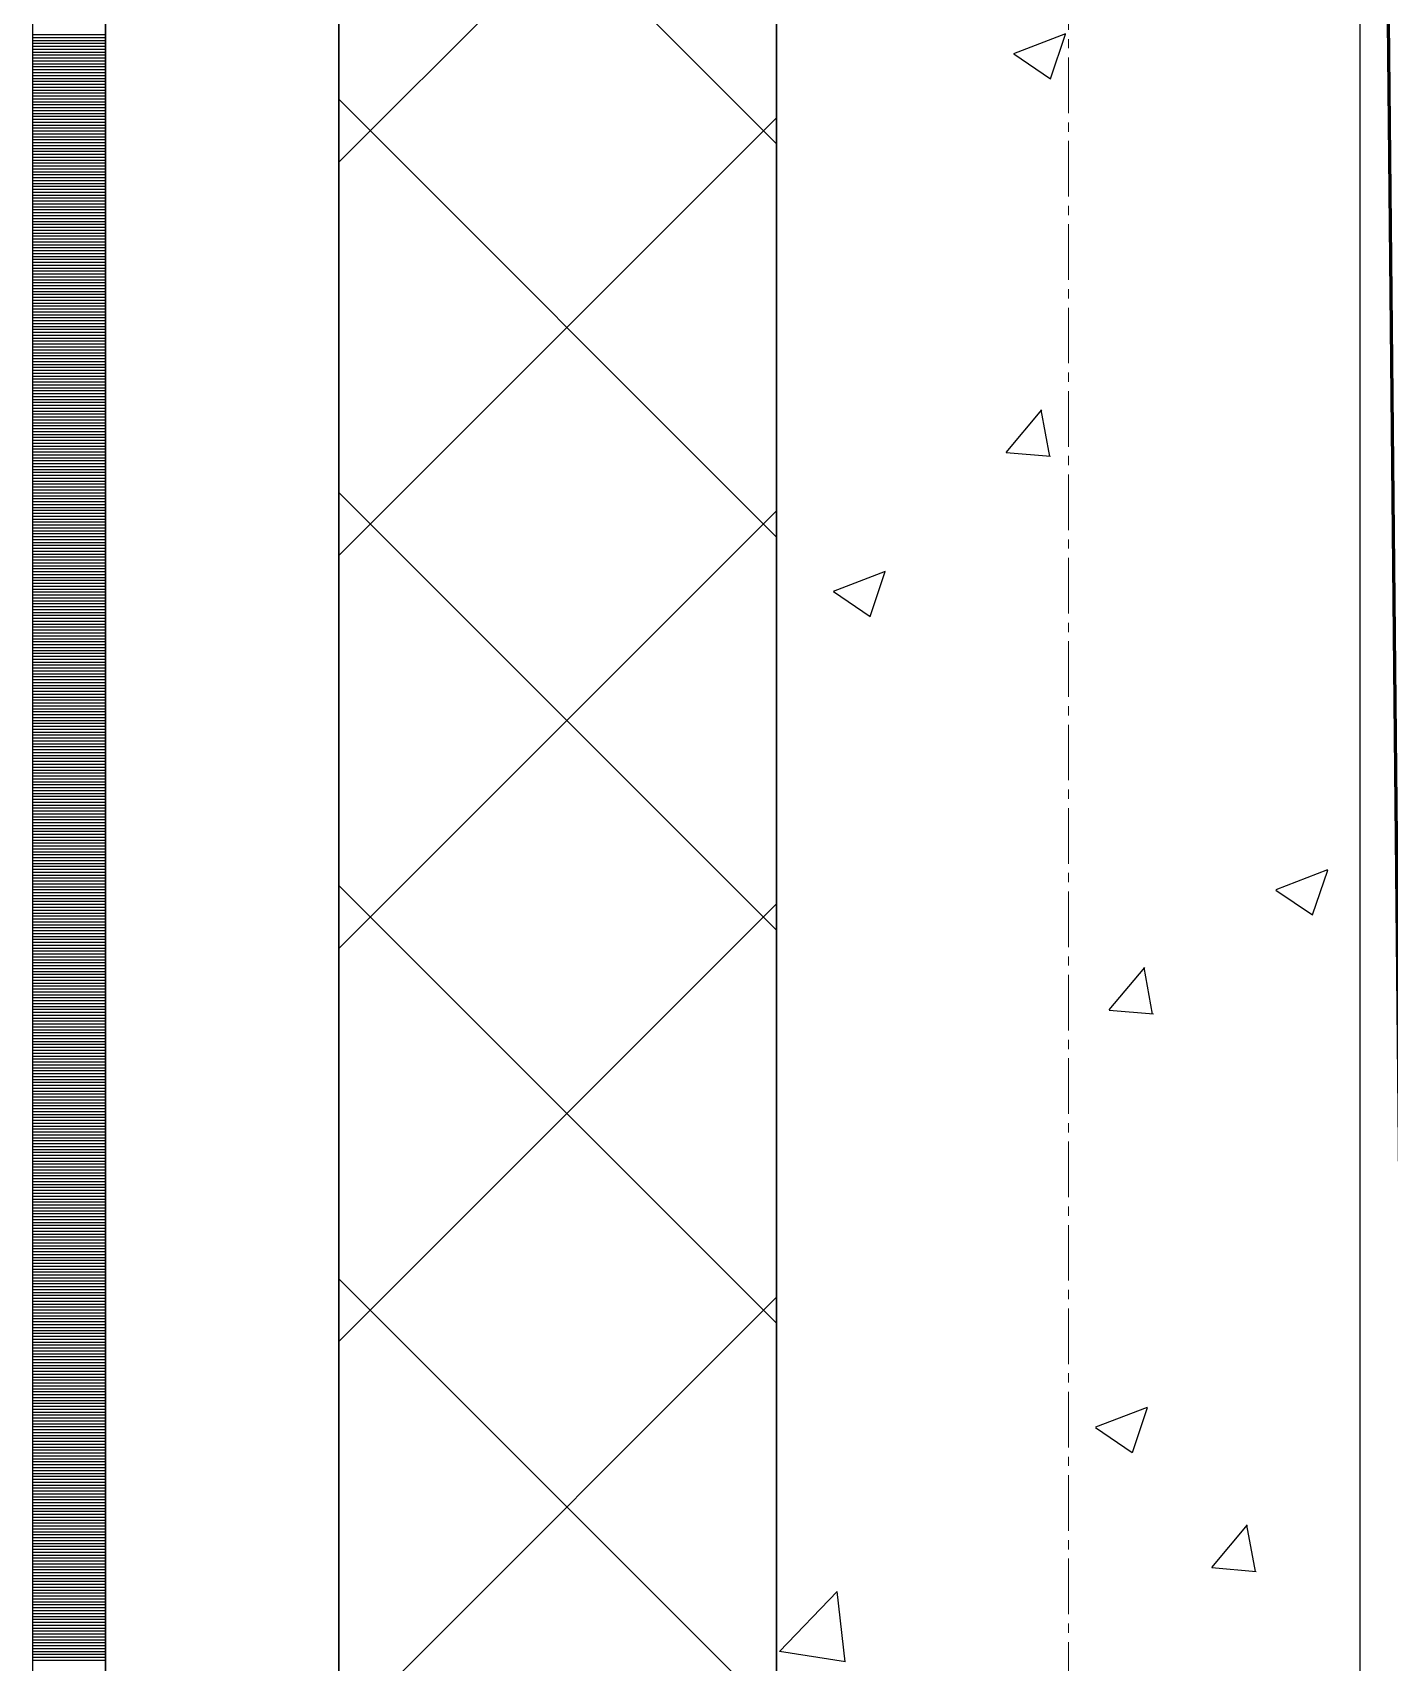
# Model space of a CAD drawing. Header units: millimetres. Extents: x 538266 to 1167394, y 114608 to 637157.
# Drawn here: x 1046079 to 1046544, y 516115 to 516673 of the extents above; entities that cross this region are included whole.
import ezdxf

# ---------------------------------------------------------------- set-up
doc = ezdxf.new("R2010")
doc.units = ezdxf.units.MM
doc.linetypes.add('CENTER2', pattern=[28.575, 19.05, -3.175, 3.175, -3.175])
doc.linetypes.add('DASHED', pattern=[19.05, 12.7, -6.35])
for name, color, linetype, lineweight in [('0) шт стен 3 эт', 150, 'Continuous', 60), ('АР_Стены ПЕНОблок', 52, 'Continuous', 20), ('АР_Тонкая', 254, 'Continuous', 5), ('АР_Утеплитель', 31, 'Continuous', 0), ('АР_Штриховка', 8, 'Continuous', 0)]:
    doc.layers.add(name, color=color, linetype=linetype, lineweight=lineweight)
doc.layers.add('АР_Делит', color=120, linetype='Continuous', lineweight=0, plot=False)
doc.layers.add('РД_Оси_100', color=7, linetype='Continuous', lineweight=0, true_color=0x525252)

# ---------------------------------------------------------------- blocks, each defined once
blk = doc.blocks.new('СОШ_2200_АР_ОСИ_М100_28.05.24')
at = {"layer": 'АР_Делит', "color": 251, "linetype": 'DASHED', "true_color": 0x636466}
blk.add_lwpolyline([(114955, 135155), (114955, -355), (93595.036, -355), (93595.036, 13855), (94145, 13855), (94145, 68320), (66055, 68320), (66055, 13857.73), (83455, 13857.73), (83455, -355), (45245, -355), (45245, 13145), (44695, 13145), (44695, 26755), (45245, 26755), (45245, 68320), (20455, 68320), (20455, 26755), (27955, 26755), (27955, 13145), (-355, 13145), (-355, 100855)], dxfattribs=at)
at = {"layer": 'РД_Оси_100', "color": 251, "linetype": 'CENTER2', "true_color": 0x636466}
blk.add_line((0, -6155), (0, 139938.679), dxfattribs=at)
blk = doc.blocks.new('3_этаж1')
at = {"layer": 'АР_Стены ПЕНОблок', "color": 18, "linetype": 'Continuous', "lineweight": 25, "true_color": 0x000000}
for p, q in [((684283.57, 587568.74), (684283.57, 511368.74)), ((684483.57, 511368.74), (684483.57, 587568.74))]:
    blk.add_line(p, q, dxfattribs=at)
at = {"layer": 'АР_Тонкая', "color": 18, "linetype": 'Continuous', "lineweight": 25, "true_color": 0x000000}
for p, q in [((684028.57, 587568.74), (684028.57, 511368.74)), ((684053.57, 587568.74), (684053.57, 511368.74)), ((684053.57, 511368.74), (684053.57, 587568.74)), ((684133.57, 511368.74), (684133.57, 587568.74))]:
    blk.add_line(p, q, dxfattribs=at)
at = {"layer": 'АР_Утеплитель', "color": 18, "linetype": 'Continuous', "lineweight": 25, "true_color": 0x000000}
for p, q in [((684133.57, 587568.74), (684133.57, 511368.74)), ((684283.57, 511368.74), (684283.57, 587568.74))]:
    blk.add_line(p, q, dxfattribs=at)
at = {"layer": 'АР_Штриховка', "color": 18, "linetype": 'Continuous', "lineweight": 25, "true_color": 0x000000}
for p, q in [((684283.57, 516635), (684133.57, 516785)), ((684133.57, 516628.72), (684283.57, 516778.72)), ((684028.57, 516672.49), (684053.57, 516672.49)), ((684028.57, 516671.49), (684053.57, 516671.49)), ((684028.57, 516670.49), (684053.57, 516670.49)), ((684028.57, 516669.49), (684053.57, 516669.49)), ((684028.57, 516668.49), (684053.57, 516668.49)), ((684364.9, 516666.01), (684382.68, 516672.83)), ((684377.46, 516657.3), (684382.61, 516672.65)), ((684028.57, 516667.49), (684053.57, 516667.49)), ((684028.57, 516666.49), (684053.57, 516666.49)), ((684028.57, 516665.49), (684053.57, 516665.49)), ((684028.57, 516664.49), (684053.57, 516664.49)), ((684028.57, 516663.49), (684053.57, 516663.49)), ((684364.82, 516665.83), (684377.45, 516657.3)), ((684028.57, 516662.49), (684053.57, 516662.49)), ((684028.57, 516661.49), (684053.57, 516661.49)), ((684028.57, 516660.49), (684053.57, 516660.49)), ((684028.57, 516659.49), (684053.57, 516659.49)), ((684028.57, 516658.49), (684053.57, 516658.49)), ((684028.57, 516657.49), (684053.57, 516657.49)), ((684028.57, 516656.49), (684053.57, 516656.49)), ((684028.57, 516655.49), (684053.57, 516655.49)), ((684028.57, 516654.49), (684053.57, 516654.49)), ((684028.57, 516653.49), (684053.57, 516653.49)), ((684028.57, 516652.49), (684053.57, 516652.49)), ((684028.57, 516651.49), (684053.57, 516651.49)), ((684028.57, 516650.49), (684053.57, 516650.49)), ((684028.57, 516649.49), (684053.57, 516649.49)), ((684028.57, 516648.49), (684053.57, 516648.49)), ((684028.57, 516647.49), (684053.57, 516647.49)), ((684028.57, 516646.49), (684053.57, 516646.49)), ((684283.57, 516500.3), (684133.57, 516650.3)), ((684028.57, 516645.49), (684053.57, 516645.49)), ((684028.57, 516644.49), (684053.57, 516644.49)), ((684028.57, 516643.49), (684053.57, 516643.49)), ((684028.57, 516642.49), (684053.57, 516642.49)), ((684028.57, 516641.49), (684053.57, 516641.49)), ((684028.57, 516640.49), (684053.57, 516640.49)), ((684133.57, 516494.01), (684283.57, 516644.01)), ((684028.57, 516639.49), (684053.57, 516639.49)), ((684028.57, 516638.49), (684053.57, 516638.49)), ((684028.57, 516637.49), (684053.57, 516637.49)), ((684028.57, 516636.49), (684053.57, 516636.49)), ((684028.57, 516635.49), (684053.57, 516635.49)), ((684028.57, 516634.49), (684053.57, 516634.49)), ((684028.57, 516633.49), (684053.57, 516633.49)), ((684028.57, 516632.49), (684053.57, 516632.49)), ((684028.57, 516631.49), (684053.57, 516631.49)), ((684028.57, 516630.49), (684053.57, 516630.49)), ((684028.57, 516629.49), (684053.57, 516629.49)), ((684028.57, 516628.49), (684053.57, 516628.49)), ((684028.57, 516627.49), (684053.57, 516627.49)), ((684028.57, 516626.49), (684053.57, 516626.49)), ((684028.57, 516625.49), (684053.57, 516625.49)), ((684028.57, 516624.49), (684053.57, 516624.49)), ((684028.57, 516623.49), (684053.57, 516623.49)), ((684028.57, 516622.49), (684053.57, 516622.49)), ((684028.57, 516621.49), (684053.57, 516621.49)), ((684028.57, 516620.49), (684053.57, 516620.49)), ((684028.57, 516619.49), (684053.57, 516619.49)), ((684028.57, 516618.49), (684053.57, 516618.49)), ((684028.57, 516617.49), (684053.57, 516617.49)), ((684028.57, 516616.49), (684053.57, 516616.49)), ((684028.57, 516615.49), (684053.57, 516615.49)), ((684028.57, 516614.49), (684053.57, 516614.49)), ((684028.57, 516613.49), (684053.57, 516613.49)), ((684028.57, 516612.49), (684053.57, 516612.49)), ((684028.57, 516611.49), (684053.57, 516611.49)), ((684028.57, 516610.49), (684053.57, 516610.49)), ((684028.57, 516609.49), (684053.57, 516609.49)), ((684028.57, 516608.49), (684053.57, 516608.49)), ((684028.57, 516607.49), (684053.57, 516607.49)), ((684028.57, 516606.49), (684053.57, 516606.49)), ((684028.57, 516605.49), (684053.57, 516605.49)), ((684028.57, 516604.49), (684053.57, 516604.49)), ((684028.57, 516603.49), (684053.57, 516603.49)), ((684028.57, 516602.49), (684053.57, 516602.49)), ((684028.57, 516601.49), (684053.57, 516601.49)), ((684028.57, 516600.49), (684053.57, 516600.49)), ((684028.57, 516599.49), (684053.57, 516599.49)), ((684028.57, 516598.49), (684053.57, 516598.49)), ((684028.57, 516597.49), (684053.57, 516597.49)), ((684028.57, 516596.49), (684053.57, 516596.49)), ((684028.57, 516595.49), (684053.57, 516595.49)), ((684028.57, 516594.49), (684053.57, 516594.49)), ((684028.57, 516593.49), (684053.57, 516593.49)), ((684028.57, 516592.49), (684053.57, 516592.49)), ((684028.57, 516591.49), (684053.57, 516591.49)), ((684028.57, 516590.49), (684053.57, 516590.49)), ((684028.57, 516589.49), (684053.57, 516589.49)), ((684028.57, 516588.49), (684053.57, 516588.49)), ((684028.57, 516587.49), (684053.57, 516587.49)), ((684028.57, 516586.49), (684053.57, 516586.49)), ((684028.57, 516585.49), (684053.57, 516585.49)), ((684028.57, 516584.49), (684053.57, 516584.49)), ((684028.57, 516583.49), (684053.57, 516583.49)), ((684028.57, 516582.49), (684053.57, 516582.49)), ((684028.57, 516581.49), (684053.57, 516581.49)), ((684028.57, 516580.49), (684053.57, 516580.49)), ((684028.57, 516579.49), (684053.57, 516579.49)), ((684028.57, 516578.49), (684053.57, 516578.49)), ((684028.57, 516577.49), (684053.57, 516577.49)), ((684028.57, 516576.49), (684053.57, 516576.49)), ((684028.57, 516575.49), (684053.57, 516575.49)), ((684028.57, 516574.49), (684053.57, 516574.49)), ((684028.57, 516573.49), (684053.57, 516573.49)), ((684028.57, 516572.49), (684053.57, 516572.49)), ((684028.57, 516571.49), (684053.57, 516571.49)), ((684028.57, 516570.49), (684053.57, 516570.49)), ((684028.57, 516569.49), (684053.57, 516569.49)), ((684028.57, 516568.49), (684053.57, 516568.49)), ((684028.57, 516567.49), (684053.57, 516567.49)), ((684028.57, 516566.49), (684053.57, 516566.49)), ((684028.57, 516565.49), (684053.57, 516565.49)), ((684028.57, 516564.49), (684053.57, 516564.49)), ((684028.57, 516563.49), (684053.57, 516563.49)), ((684028.57, 516562.49), (684053.57, 516562.49)), ((684028.57, 516561.49), (684053.57, 516561.49)), ((684028.57, 516560.49), (684053.57, 516560.49)), ((684028.57, 516559.49), (684053.57, 516559.49)), ((684028.57, 516558.49), (684053.57, 516558.49)), ((684028.57, 516557.49), (684053.57, 516557.49)), ((684028.57, 516556.49), (684053.57, 516556.49)), ((684028.57, 516555.49), (684053.57, 516555.49)), ((684028.57, 516554.49), (684053.57, 516554.49)), ((684028.57, 516553.49), (684053.57, 516553.49)), ((684028.57, 516552.49), (684053.57, 516552.49)), ((684028.57, 516551.49), (684053.57, 516551.49)), ((684028.57, 516550.49), (684053.57, 516550.49)), ((684028.57, 516549.49), (684053.57, 516549.49)), ((684028.57, 516548.49), (684053.57, 516548.49)), ((684028.57, 516547.49), (684053.57, 516547.49)), ((684028.57, 516546.49), (684053.57, 516546.49)), ((684028.57, 516545.49), (684053.57, 516545.49)), ((684028.57, 516544.49), (684053.57, 516544.49)), ((684028.57, 516543.49), (684053.57, 516543.49)), ((684028.57, 516542.49), (684053.57, 516542.49)), ((684028.57, 516541.49), (684053.57, 516541.49)), ((684028.57, 516540.49), (684053.57, 516540.49)), ((684362.24, 516529.32), (684374.49, 516543.91)), ((684377.18, 516527.94), (684374.25, 516543.86)), ((684028.57, 516539.49), (684053.57, 516539.49)), ((684028.57, 516538.49), (684053.57, 516538.49)), ((684028.57, 516537.49), (684053.57, 516537.49)), ((684028.57, 516536.49), (684053.57, 516536.49)), ((684028.57, 516535.49), (684053.57, 516535.49)), ((684028.57, 516534.49), (684053.57, 516534.49)), ((684028.57, 516533.49), (684053.57, 516533.49)), ((684028.57, 516532.49), (684053.57, 516532.49)), ((684028.57, 516531.49), (684053.57, 516531.49)), ((684028.57, 516530.49), (684053.57, 516530.49)), ((684028.57, 516529.49), (684053.57, 516529.49)), ((684362.24, 516529.31), (684377.42, 516527.98)), ((684028.57, 516528.49), (684053.57, 516528.49)), ((684028.57, 516527.49), (684053.57, 516527.49)), ((684028.57, 516526.49), (684053.57, 516526.49)), ((684028.57, 516525.49), (684053.57, 516525.49)), ((684028.57, 516524.49), (684053.57, 516524.49)), ((684028.57, 516523.49), (684053.57, 516523.49)), ((684028.57, 516522.49), (684053.57, 516522.49)), ((684028.57, 516521.49), (684053.57, 516521.49)), ((684028.57, 516520.49), (684053.57, 516520.49)), ((684028.57, 516519.49), (684053.57, 516519.49)), ((684028.57, 516518.49), (684053.57, 516518.49)), ((684028.57, 516517.49), (684053.57, 516517.49)), ((684028.57, 516516.49), (684053.57, 516516.49)), ((684028.57, 516515.49), (684053.57, 516515.49)), ((684028.57, 516514.49), (684053.57, 516514.49)), ((684028.57, 516513.49), (684053.57, 516513.49)), ((684028.57, 516512.49), (684053.57, 516512.49)), ((684283.57, 516365.6), (684133.57, 516515.6)), ((684028.57, 516511.49), (684053.57, 516511.49)), ((684028.57, 516510.49), (684053.57, 516510.49)), ((684028.57, 516509.49), (684053.57, 516509.49)), ((684028.57, 516508.49), (684053.57, 516508.49)), ((684028.57, 516507.49), (684053.57, 516507.49)), ((684028.57, 516506.49), (684053.57, 516506.49)), ((684133.57, 516359.31), (684283.57, 516509.31)), ((684028.57, 516505.49), (684053.57, 516505.49)), ((684028.57, 516504.49), (684053.57, 516504.49)), ((684028.57, 516503.49), (684053.57, 516503.49)), ((684028.57, 516502.49), (684053.57, 516502.49)), ((684028.57, 516501.49), (684053.57, 516501.49)), ((684028.57, 516500.49), (684053.57, 516500.49)), ((684028.57, 516499.49), (684053.57, 516499.49)), ((684028.57, 516498.49), (684053.57, 516498.49)), ((684028.57, 516497.49), (684053.57, 516497.49)), ((684028.57, 516496.49), (684053.57, 516496.49)), ((684028.57, 516495.49), (684053.57, 516495.49)), ((684028.57, 516494.49), (684053.57, 516494.49)), ((684028.57, 516493.49), (684053.57, 516493.49)), ((684028.57, 516492.49), (684053.57, 516492.49)), ((684028.57, 516491.49), (684053.57, 516491.49)), ((684028.57, 516490.49), (684053.57, 516490.49)), ((684028.57, 516489.49), (684053.57, 516489.49)), ((684028.57, 516488.49), (684053.57, 516488.49)), ((684028.57, 516487.49), (684053.57, 516487.49)), ((684028.57, 516486.49), (684053.57, 516486.49)), ((684028.57, 516485.49), (684053.57, 516485.49)), ((684028.57, 516484.49), (684053.57, 516484.49)), ((684303.1, 516481.82), (684320.88, 516488.65)), ((684315.66, 516473.12), (684320.81, 516488.46)), ((684028.57, 516483.49), (684053.57, 516483.49)), ((684028.57, 516482.49), (684053.57, 516482.49)), ((684028.57, 516481.49), (684053.57, 516481.49)), ((684028.57, 516480.49), (684053.57, 516480.49)), ((684028.57, 516479.49), (684053.57, 516479.49)), ((684028.57, 516478.49), (684053.57, 516478.49)), ((684303.02, 516481.64), (684315.65, 516473.12)), ((684028.57, 516477.49), (684053.57, 516477.49)), ((684028.57, 516476.49), (684053.57, 516476.49)), ((684028.57, 516475.49), (684053.57, 516475.49)), ((684028.57, 516474.49), (684053.57, 516474.49)), ((684028.57, 516473.49), (684053.57, 516473.49)), ((684028.57, 516472.49), (684053.57, 516472.49)), ((684028.57, 516471.49), (684053.57, 516471.49)), ((684028.57, 516470.49), (684053.57, 516470.49)), ((684028.57, 516469.49), (684053.57, 516469.49)), ((684028.57, 516468.49), (684053.57, 516468.49)), ((684028.57, 516467.49), (684053.57, 516467.49)), ((684028.57, 516466.49), (684053.57, 516466.49)), ((684028.57, 516465.49), (684053.57, 516465.49)), ((684028.57, 516464.49), (684053.57, 516464.49)), ((684028.57, 516463.49), (684053.57, 516463.49)), ((684028.57, 516462.49), (684053.57, 516462.49)), ((684028.57, 516461.49), (684053.57, 516461.49)), ((684028.57, 516460.49), (684053.57, 516460.49)), ((684028.57, 516459.49), (684053.57, 516459.49)), ((684028.57, 516458.49), (684053.57, 516458.49)), ((684028.57, 516457.49), (684053.57, 516457.49)), ((684028.57, 516456.49), (684053.57, 516456.49)), ((684028.57, 516455.49), (684053.57, 516455.49)), ((684028.57, 516454.49), (684053.57, 516454.49)), ((684028.57, 516453.49), (684053.57, 516453.49)), ((684028.57, 516452.49), (684053.57, 516452.49)), ((684028.57, 516451.49), (684053.57, 516451.49)), ((684028.57, 516450.49), (684053.57, 516450.49)), ((684028.57, 516449.49), (684053.57, 516449.49)), ((684028.57, 516448.49), (684053.57, 516448.49)), ((684028.57, 516447.49), (684053.57, 516447.49)), ((684028.57, 516446.49), (684053.57, 516446.49)), ((684028.57, 516445.49), (684053.57, 516445.49)), ((684028.57, 516444.49), (684053.57, 516444.49)), ((684028.57, 516443.49), (684053.57, 516443.49)), ((684028.57, 516442.49), (684053.57, 516442.49)), ((684028.57, 516441.49), (684053.57, 516441.49)), ((684028.57, 516440.49), (684053.57, 516440.49)), ((684028.57, 516439.49), (684053.57, 516439.49)), ((684028.57, 516438.49), (684053.57, 516438.49)), ((684028.57, 516437.49), (684053.57, 516437.49)), ((684028.57, 516436.49), (684053.57, 516436.49)), ((684028.57, 516435.49), (684053.57, 516435.49)), ((684028.57, 516434.49), (684053.57, 516434.49)), ((684028.57, 516433.49), (684053.57, 516433.49)), ((684028.57, 516432.49), (684053.57, 516432.49)), ((684028.57, 516431.49), (684053.57, 516431.49)), ((684028.57, 516430.49), (684053.57, 516430.49)), ((684028.57, 516429.49), (684053.57, 516429.49)), ((684028.57, 516428.49), (684053.57, 516428.49)), ((684028.57, 516427.49), (684053.57, 516427.49)), ((684028.57, 516426.49), (684053.57, 516426.49)), ((684028.57, 516425.49), (684053.57, 516425.49)), ((684028.57, 516424.49), (684053.57, 516424.49)), ((684028.57, 516423.49), (684053.57, 516423.49)), ((684028.57, 516422.49), (684053.57, 516422.49)), ((684028.57, 516421.49), (684053.57, 516421.49)), ((684028.57, 516420.49), (684053.57, 516420.49)), ((684028.57, 516419.49), (684053.57, 516419.49)), ((684028.57, 516418.49), (684053.57, 516418.49)), ((684028.57, 516417.49), (684053.57, 516417.49)), ((684028.57, 516416.49), (684053.57, 516416.49)), ((684028.57, 516415.49), (684053.57, 516415.49)), ((684028.57, 516414.49), (684053.57, 516414.49)), ((684028.57, 516413.49), (684053.57, 516413.49)), ((684028.57, 516412.49), (684053.57, 516412.49)), ((684028.57, 516411.49), (684053.57, 516411.49)), ((684028.57, 516410.49), (684053.57, 516410.49)), ((684028.57, 516409.49), (684053.57, 516409.49)), ((684028.57, 516408.49), (684053.57, 516408.49)), ((684028.57, 516407.49), (684053.57, 516407.49)), ((684028.57, 516406.49), (684053.57, 516406.49)), ((684028.57, 516405.49), (684053.57, 516405.49)), ((684028.57, 516404.49), (684053.57, 516404.49)), ((684028.57, 516403.49), (684053.57, 516403.49)), ((684028.57, 516402.49), (684053.57, 516402.49)), ((684028.57, 516401.49), (684053.57, 516401.49)), ((684028.57, 516400.49), (684053.57, 516400.49)), ((684028.57, 516399.49), (684053.57, 516399.49)), ((684028.57, 516398.49), (684053.57, 516398.49)), ((684028.57, 516397.49), (684053.57, 516397.49)), ((684028.57, 516396.49), (684053.57, 516396.49)), ((684028.57, 516395.49), (684053.57, 516395.49)), ((684028.57, 516394.49), (684053.57, 516394.49)), ((684028.57, 516393.49), (684053.57, 516393.49)), ((684028.57, 516392.49), (684053.57, 516392.49)), ((684028.57, 516391.49), (684053.57, 516391.49)), ((684028.57, 516390.49), (684053.57, 516390.49)), ((684028.57, 516389.49), (684053.57, 516389.49)), ((684028.57, 516388.49), (684053.57, 516388.49)), ((684028.57, 516387.49), (684053.57, 516387.49)), ((684028.57, 516386.49), (684053.57, 516386.49)), ((684028.57, 516385.49), (684053.57, 516385.49)), ((684028.57, 516384.49), (684053.57, 516384.49)), ((684454.71, 516379.55), (684472.5, 516386.38)), ((684467.27, 516370.85), (684472.42, 516386.2)), ((684028.57, 516383.49), (684053.57, 516383.49)), ((684028.57, 516382.49), (684053.57, 516382.49)), ((684028.57, 516381.49), (684053.57, 516381.49)), ((684028.57, 516380.49), (684053.57, 516380.49)), ((684028.57, 516379.49), (684053.57, 516379.49)), ((684028.57, 516378.49), (684053.57, 516378.49)), ((684283.57, 516230.89), (684133.57, 516380.89)), ((684454.63, 516379.37), (684467.26, 516370.85)), ((684028.57, 516377.49), (684053.57, 516377.49)), ((684028.57, 516376.49), (684053.57, 516376.49)), ((684028.57, 516375.49), (684053.57, 516375.49)), ((684028.57, 516374.49), (684053.57, 516374.49)), ((684028.57, 516373.49), (684053.57, 516373.49)), ((684028.57, 516372.49), (684053.57, 516372.49)), ((684133.57, 516224.61), (684283.57, 516374.61)), ((684028.57, 516371.49), (684053.57, 516371.49)), ((684028.57, 516370.49), (684053.57, 516370.49)), ((684028.57, 516369.49), (684053.57, 516369.49)), ((684028.57, 516368.49), (684053.57, 516368.49)), ((684028.57, 516367.49), (684053.57, 516367.49)), ((684028.57, 516366.49), (684053.57, 516366.49)), ((684028.57, 516365.49), (684053.57, 516365.49)), ((684028.57, 516364.49), (684053.57, 516364.49)), ((684028.57, 516363.49), (684053.57, 516363.49)), ((684028.57, 516362.49), (684053.57, 516362.49)), ((684028.57, 516361.49), (684053.57, 516361.49)), ((684028.57, 516360.49), (684053.57, 516360.49)), ((684028.57, 516359.49), (684053.57, 516359.49)), ((684028.57, 516358.49), (684053.57, 516358.49)), ((684028.57, 516357.49), (684053.57, 516357.49)), ((684028.57, 516356.49), (684053.57, 516356.49)), ((684028.57, 516355.49), (684053.57, 516355.49)), ((684028.57, 516354.49), (684053.57, 516354.49)), ((684028.57, 516353.49), (684053.57, 516353.49)), ((684028.57, 516352.49), (684053.57, 516352.49)), ((684028.57, 516351.49), (684053.57, 516351.49)), ((684028.57, 516350.49), (684053.57, 516350.49)), ((684397.49, 516338.26), (684409.73, 516352.85)), ((684412.43, 516336.88), (684409.49, 516352.8)), ((684028.57, 516349.49), (684053.57, 516349.49)), ((684028.57, 516348.49), (684053.57, 516348.49)), ((684028.57, 516347.49), (684053.57, 516347.49)), ((684028.57, 516346.49), (684053.57, 516346.49)), ((684028.57, 516345.49), (684053.57, 516345.49)), ((684028.57, 516344.49), (684053.57, 516344.49)), ((684028.57, 516343.49), (684053.57, 516343.49)), ((684028.57, 516342.49), (684053.57, 516342.49)), ((684028.57, 516341.49), (684053.57, 516341.49)), ((684028.57, 516340.49), (684053.57, 516340.49)), ((684028.57, 516339.49), (684053.57, 516339.49)), ((684028.57, 516338.49), (684053.57, 516338.49)), ((684028.57, 516337.49), (684053.57, 516337.49)), ((684028.57, 516336.49), (684053.57, 516336.49)), ((684028.57, 516335.49), (684053.57, 516335.49)), ((684028.57, 516334.49), (684053.57, 516334.49)), ((684028.57, 516333.49), (684053.57, 516333.49)), ((684397.49, 516338.25), (684412.67, 516336.92)), ((684028.57, 516332.49), (684053.57, 516332.49)), ((684028.57, 516331.49), (684053.57, 516331.49)), ((684028.57, 516330.49), (684053.57, 516330.49)), ((684028.57, 516329.49), (684053.57, 516329.49)), ((684028.57, 516328.49), (684053.57, 516328.49)), ((684028.57, 516327.49), (684053.57, 516327.49)), ((684028.57, 516326.49), (684053.57, 516326.49)), ((684028.57, 516325.49), (684053.57, 516325.49)), ((684028.57, 516324.49), (684053.57, 516324.49)), ((684028.57, 516323.49), (684053.57, 516323.49)), ((684028.57, 516322.49), (684053.57, 516322.49)), ((684028.57, 516321.49), (684053.57, 516321.49)), ((684028.57, 516320.49), (684053.57, 516320.49)), ((684028.57, 516319.49), (684053.57, 516319.49)), ((684028.57, 516318.49), (684053.57, 516318.49)), ((684028.57, 516317.49), (684053.57, 516317.49)), ((684028.57, 516316.49), (684053.57, 516316.49)), ((684028.57, 516315.49), (684053.57, 516315.49)), ((684028.57, 516314.49), (684053.57, 516314.49)), ((684028.57, 516313.49), (684053.57, 516313.49)), ((684028.57, 516312.49), (684053.57, 516312.49)), ((684028.57, 516311.49), (684053.57, 516311.49)), ((684028.57, 516310.49), (684053.57, 516310.49)), ((684028.57, 516309.49), (684053.57, 516309.49)), ((684028.57, 516308.49), (684053.57, 516308.49)), ((684028.57, 516307.49), (684053.57, 516307.49)), ((684028.57, 516306.49), (684053.57, 516306.49)), ((684028.57, 516305.49), (684053.57, 516305.49)), ((684028.57, 516304.49), (684053.57, 516304.49)), ((684028.57, 516303.49), (684053.57, 516303.49)), ((684028.57, 516302.49), (684053.57, 516302.49)), ((684028.57, 516301.49), (684053.57, 516301.49)), ((684028.57, 516300.49), (684053.57, 516300.49)), ((684028.57, 516299.49), (684053.57, 516299.49)), ((684028.57, 516298.49), (684053.57, 516298.49)), ((684028.57, 516297.49), (684053.57, 516297.49)), ((684028.57, 516296.49), (684053.57, 516296.49)), ((684028.57, 516295.49), (684053.57, 516295.49)), ((684028.57, 516294.49), (684053.57, 516294.49)), ((684028.57, 516293.49), (684053.57, 516293.49)), ((684028.57, 516292.49), (684053.57, 516292.49)), ((684028.57, 516291.49), (684053.57, 516291.49)), ((684028.57, 516290.49), (684053.57, 516290.49)), ((684028.57, 516289.49), (684053.57, 516289.49)), ((684028.57, 516288.49), (684053.57, 516288.49)), ((684028.57, 516287.49), (684053.57, 516287.49)), ((684028.57, 516286.49), (684053.57, 516286.49)), ((684028.57, 516285.49), (684053.57, 516285.49)), ((684028.57, 516284.49), (684053.57, 516284.49)), ((684028.57, 516283.49), (684053.57, 516283.49)), ((684028.57, 516282.49), (684053.57, 516282.49)), ((684028.57, 516281.49), (684053.57, 516281.49)), ((684028.57, 516280.49), (684053.57, 516280.49)), ((684028.57, 516279.49), (684053.57, 516279.49)), ((684028.57, 516278.49), (684053.57, 516278.49)), ((684028.57, 516277.49), (684053.57, 516277.49)), ((684028.57, 516276.49), (684053.57, 516276.49)), ((684028.57, 516275.49), (684053.57, 516275.49)), ((684028.57, 516274.49), (684053.57, 516274.49)), ((684028.57, 516273.49), (684053.57, 516273.49)), ((684028.57, 516272.49), (684053.57, 516272.49)), ((684028.57, 516271.49), (684053.57, 516271.49)), ((684028.57, 516270.49), (684053.57, 516270.49)), ((684028.57, 516269.49), (684053.57, 516269.49)), ((684028.57, 516268.49), (684053.57, 516268.49)), ((684028.57, 516267.49), (684053.57, 516267.49)), ((684028.57, 516266.49), (684053.57, 516266.49)), ((684028.57, 516265.49), (684053.57, 516265.49)), ((684028.57, 516264.49), (684053.57, 516264.49)), ((684028.57, 516263.49), (684053.57, 516263.49)), ((684028.57, 516262.49), (684053.57, 516262.49)), ((684028.57, 516261.49), (684053.57, 516261.49)), ((684028.57, 516260.49), (684053.57, 516260.49)), ((684028.57, 516259.49), (684053.57, 516259.49)), ((684028.57, 516258.49), (684053.57, 516258.49)), ((684028.57, 516257.49), (684053.57, 516257.49)), ((684028.57, 516256.49), (684053.57, 516256.49)), ((684028.57, 516255.49), (684053.57, 516255.49)), ((684028.57, 516254.49), (684053.57, 516254.49)), ((684028.57, 516253.49), (684053.57, 516253.49)), ((684028.57, 516252.49), (684053.57, 516252.49)), ((684028.57, 516251.49), (684053.57, 516251.49)), ((684028.57, 516250.49), (684053.57, 516250.49)), ((684028.57, 516249.49), (684053.57, 516249.49)), ((684028.57, 516248.49), (684053.57, 516248.49)), ((684028.57, 516247.49), (684053.57, 516247.49)), ((684028.57, 516246.49), (684053.57, 516246.49)), ((684028.57, 516245.49), (684053.57, 516245.49)), ((684028.57, 516244.49), (684053.57, 516244.49)), ((684283.57, 516096.19), (684133.57, 516246.19)), ((684028.57, 516243.49), (684053.57, 516243.49)), ((684028.57, 516242.49), (684053.57, 516242.49)), ((684028.57, 516241.49), (684053.57, 516241.49)), ((684028.57, 516240.49), (684053.57, 516240.49)), ((684028.57, 516239.49), (684053.57, 516239.49)), ((684028.57, 516238.49), (684053.57, 516238.49)), ((684133.57, 516089.9), (684283.57, 516239.9)), ((684028.57, 516237.49), (684053.57, 516237.49)), ((684028.57, 516236.49), (684053.57, 516236.49)), ((684028.57, 516235.49), (684053.57, 516235.49)), ((684028.57, 516234.49), (684053.57, 516234.49)), ((684028.57, 516233.49), (684053.57, 516233.49)), ((684028.57, 516232.49), (684053.57, 516232.49)), ((684028.57, 516231.49), (684053.57, 516231.49)), ((684028.57, 516230.49), (684053.57, 516230.49)), ((684028.57, 516229.49), (684053.57, 516229.49)), ((684028.57, 516228.49), (684053.57, 516228.49)), ((684028.57, 516227.49), (684053.57, 516227.49)), ((684028.57, 516226.49), (684053.57, 516226.49)), ((684028.57, 516225.49), (684053.57, 516225.49)), ((684028.57, 516224.49), (684053.57, 516224.49)), ((684028.57, 516223.49), (684053.57, 516223.49)), ((684028.57, 516222.49), (684053.57, 516222.49)), ((684028.57, 516221.49), (684053.57, 516221.49)), ((684028.57, 516220.49), (684053.57, 516220.49)), ((684028.57, 516219.49), (684053.57, 516219.49)), ((684028.57, 516218.49), (684053.57, 516218.49)), ((684028.57, 516217.49), (684053.57, 516217.49)), ((684028.57, 516216.49), (684053.57, 516216.49)), ((684028.57, 516215.49), (684053.57, 516215.49)), ((684028.57, 516214.49), (684053.57, 516214.49)), ((684028.57, 516213.49), (684053.57, 516213.49)), ((684028.57, 516212.49), (684053.57, 516212.49)), ((684028.57, 516211.49), (684053.57, 516211.49)), ((684028.57, 516210.49), (684053.57, 516210.49)), ((684028.57, 516209.49), (684053.57, 516209.49)), ((684028.57, 516208.49), (684053.57, 516208.49)), ((684028.57, 516207.49), (684053.57, 516207.49)), ((684028.57, 516206.49), (684053.57, 516206.49)), ((684028.57, 516205.49), (684053.57, 516205.49)), ((684028.57, 516204.49), (684053.57, 516204.49)), ((684028.57, 516203.49), (684053.57, 516203.49)), ((684028.57, 516202.49), (684053.57, 516202.49)), ((684028.57, 516201.49), (684053.57, 516201.49)), ((684028.57, 516200.49), (684053.57, 516200.49)), ((684028.57, 516199.49), (684053.57, 516199.49)), ((684392.91, 516195.37), (684410.69, 516202.19)), ((684405.47, 516186.66), (684410.62, 516202.01)), ((684028.57, 516198.49), (684053.57, 516198.49)), ((684028.57, 516197.49), (684053.57, 516197.49)), ((684028.57, 516196.49), (684053.57, 516196.49)), ((684028.57, 516195.49), (684053.57, 516195.49)), ((684028.57, 516194.49), (684053.57, 516194.49)), ((684392.83, 516195.19), (684405.46, 516186.66)), ((684028.57, 516193.49), (684053.57, 516193.49)), ((684028.57, 516192.49), (684053.57, 516192.49)), ((684028.57, 516191.49), (684053.57, 516191.49)), ((684028.57, 516190.49), (684053.57, 516190.49)), ((684028.57, 516189.49), (684053.57, 516189.49)), ((684028.57, 516188.49), (684053.57, 516188.49)), ((684028.57, 516187.49), (684053.57, 516187.49)), ((684028.57, 516186.49), (684053.57, 516186.49)), ((684028.57, 516185.49), (684053.57, 516185.49)), ((684028.57, 516184.49), (684053.57, 516184.49)), ((684028.57, 516183.49), (684053.57, 516183.49)), ((684028.57, 516182.49), (684053.57, 516182.49)), ((684028.57, 516181.49), (684053.57, 516181.49)), ((684028.57, 516180.49), (684053.57, 516180.49)), ((684028.57, 516179.49), (684053.57, 516179.49)), ((684028.57, 516178.49), (684053.57, 516178.49)), ((684028.57, 516177.49), (684053.57, 516177.49)), ((684028.57, 516176.49), (684053.57, 516176.49)), ((684028.57, 516175.49), (684053.57, 516175.49)), ((684028.57, 516174.49), (684053.57, 516174.49)), ((684028.57, 516173.49), (684053.57, 516173.49)), ((684028.57, 516172.49), (684053.57, 516172.49)), ((684028.57, 516171.49), (684053.57, 516171.49)), ((684028.57, 516170.49), (684053.57, 516170.49)), ((684028.57, 516169.49), (684053.57, 516169.49)), ((684028.57, 516168.49), (684053.57, 516168.49)), ((684028.57, 516167.49), (684053.57, 516167.49)), ((684028.57, 516166.49), (684053.57, 516166.49)), ((684028.57, 516165.49), (684053.57, 516165.49)), ((684028.57, 516164.49), (684053.57, 516164.49)), ((684028.57, 516163.49), (684053.57, 516163.49)), ((684028.57, 516162.49), (684053.57, 516162.49)), ((684028.57, 516161.49), (684053.57, 516161.49)), ((684028.57, 516160.49), (684053.57, 516160.49)), ((684432.73, 516147.2), (684444.97, 516161.8)), ((684447.67, 516145.82), (684444.73, 516161.74)), ((684028.57, 516159.49), (684053.57, 516159.49)), ((684028.57, 516158.49), (684053.57, 516158.49)), ((684028.57, 516157.49), (684053.57, 516157.49)), ((684028.57, 516156.49), (684053.57, 516156.49)), ((684028.57, 516155.49), (684053.57, 516155.49)), ((684028.57, 516154.49), (684053.57, 516154.49)), ((684028.57, 516153.49), (684053.57, 516153.49)), ((684028.57, 516152.49), (684053.57, 516152.49)), ((684028.57, 516151.49), (684053.57, 516151.49)), ((684028.57, 516150.49), (684053.57, 516150.49)), ((684028.57, 516149.49), (684053.57, 516149.49)), ((684028.57, 516148.49), (684053.57, 516148.49)), ((684028.57, 516147.49), (684053.57, 516147.49)), ((684028.57, 516146.49), (684053.57, 516146.49)), ((684028.57, 516145.49), (684053.57, 516145.49)), ((684028.57, 516144.49), (684053.57, 516144.49)), ((684028.57, 516143.49), (684053.57, 516143.49)), ((684432.73, 516147.19), (684447.91, 516145.87)), ((684028.57, 516142.49), (684053.57, 516142.49)), ((684028.57, 516141.49), (684053.57, 516141.49)), ((684028.57, 516140.49), (684053.57, 516140.49)), ((684028.57, 516139.49), (684053.57, 516139.49)), ((684028.57, 516138.49), (684053.57, 516138.49)), ((684284.55, 516118.43), (684304.34, 516139.05)), ((684307.1, 516114.92), (684304.29, 516139.04)), ((684028.57, 516137.49), (684053.57, 516137.49)), ((684028.57, 516136.49), (684053.57, 516136.49)), ((684028.57, 516135.49), (684053.57, 516135.49)), ((684028.57, 516134.49), (684053.57, 516134.49)), ((684028.57, 516133.49), (684053.57, 516133.49)), ((684028.57, 516132.49), (684053.57, 516132.49)), ((684028.57, 516131.49), (684053.57, 516131.49)), ((684028.57, 516130.49), (684053.57, 516130.49)), ((684028.57, 516129.49), (684053.57, 516129.49)), ((684028.57, 516128.49), (684053.57, 516128.49)), ((684028.57, 516127.49), (684053.57, 516127.49)), ((684028.57, 516126.49), (684053.57, 516126.49)), ((684028.57, 516125.49), (684053.57, 516125.49)), ((684028.57, 516124.49), (684053.57, 516124.49)), ((684028.57, 516123.49), (684053.57, 516123.49)), ((684028.57, 516122.49), (684053.57, 516122.49)), ((684028.57, 516121.49), (684053.57, 516121.49)), ((684028.57, 516120.49), (684053.57, 516120.49)), ((684028.57, 516119.49), (684053.57, 516119.49)), ((684028.57, 516118.49), (684053.57, 516118.49)), ((684028.57, 516117.49), (684053.57, 516117.49)), ((684028.57, 516116.49), (684053.57, 516116.49)), ((684028.57, 516115.49), (684053.57, 516115.49)), ((684284.52, 516118.5), (684307.11, 516114.99))]:
    blk.add_line(p, q, dxfattribs=at)

msp = doc.modelspace()

# ---------------------------------------------------------------- linework, layer by layer
at = {"layer": '0) шт стен 3 эт', "color": 2}
msp.add_lwpolyline([(1046554.14, 515569.11), (1046533.58, 517668.74)], dxfattribs=at)

# ---------------------------------------------------------------- block references
at = {"layer": '0) шт стен 3 эт', "color": 5, "lineweight": 25}
msp.add_blockref('3_этаж1', (362050.01, 0), dxfattribs=at)
at = {"layer": 'РД_Оси_100', "lineweight": 25}
msp.add_blockref('СОШ_2200_АР_ОСИ_М100_28.05.24', (1046433.58, 496768.74), dxfattribs=at)

doc.saveas('drawing.dxf')
